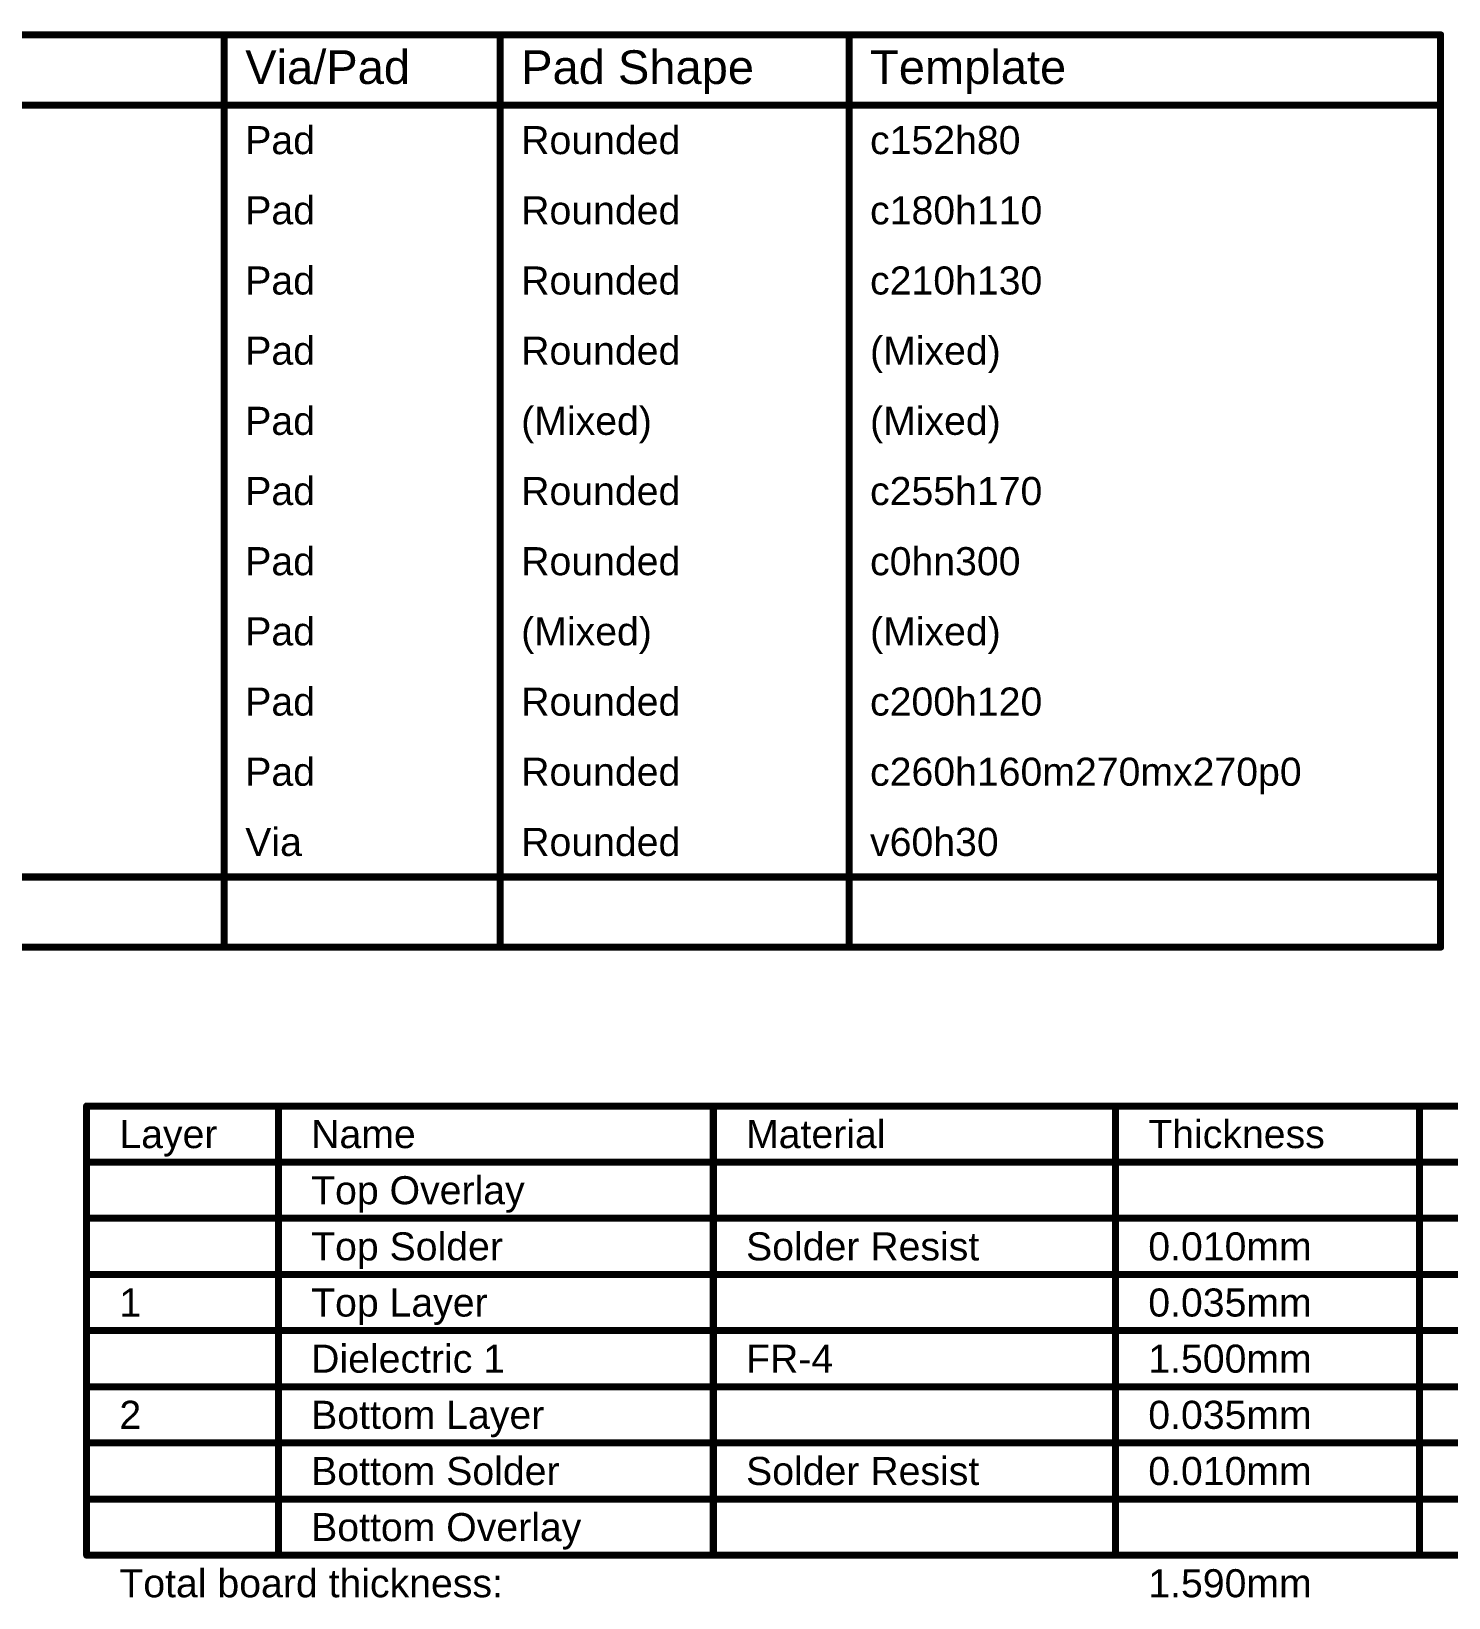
# Model space of a CAD drawing. Header units: inches. Extents: x 29 to 267, y 155 to 337.
# Drawn here: x 148.2 to 225.2, y 251.7 to 336.8 of the extents above; entities that cross this region are included whole.
import ezdxf

# ---------------------------------------------------------------- set-up
doc = ezdxf.new("R2010")
doc.units = ezdxf.units.IN
doc.layers.add('Drill Drawing', color=1, linetype='Continuous')
doc.layers.add('Fabrication', color=76, linetype='Continuous')
doc.styles.add('Arial', font='', dxfattribs={"height": 0.2})
doc.styles.get('Arial').set_extended_font_data('Arial')

msp = doc.modelspace()

# ---------------------------------------------------------------- linework, layer by layer
at = {"layer": 'Drill Drawing'}
for points in [[(31.686, 336.575, 0.381, 0.381, 0), (224.724, 336.575, 0.381, 0.381, 0)], [(158.677, 287.045, 0.381, 0.381, 0), (158.677, 336.575, 0.381, 0.381, 0)], [(173.659, 287.045, 0.381, 0.381, 0), (173.659, 336.575, 0.381, 0.381, 0)], [(192.602, 287.045, 0.381, 0.381, 0), (192.602, 336.575, 0.381, 0.381, 0)], [(224.724, 287.045, 0.381, 0.381, 0), (224.724, 336.575, 0.381, 0.381, 0)], [(31.686, 332.765, 0.381, 0.381, 0), (224.724, 332.765, 0.381, 0.381, 0)], [(31.686, 290.855, 0.381, 0.381, 0), (224.724, 290.855, 0.381, 0.381, 0)], [(31.686, 287.045, 0.381, 0.381, 0), (224.724, 287.045, 0.381, 0.381, 0)]]:
    msp.add_lwpolyline(points, format="xyseb", dxfattribs=at)
for points in [[(158.582, 336.575, 0.191, 0.191, 1), (158.772, 336.575, 0.191, 0.191, 1)], [(173.564, 336.575, 0.191, 0.191, 1), (173.754, 336.575, 0.191, 0.191, 1)], [(192.507, 336.575, 0.191, 0.191, 1), (192.698, 336.575, 0.191, 0.191, 1)], [(224.629, 336.575, 0.191, 0.191, 1), (224.819, 336.575, 0.191, 0.191, 1)], [(224.629, 336.575, 0.191, 0.191, 1), (224.819, 336.575, 0.191, 0.191, 1)], [(224.629, 332.765, 0.191, 0.191, 1), (224.819, 332.765, 0.191, 0.191, 1)], [(224.629, 290.855, 0.191, 0.191, 1), (224.819, 290.855, 0.191, 0.191, 1)], [(158.582, 287.045, 0.191, 0.191, 1), (158.772, 287.045, 0.191, 0.191, 1)], [(173.564, 287.045, 0.191, 0.191, 1), (173.754, 287.045, 0.191, 0.191, 1)], [(192.507, 287.045, 0.191, 0.191, 1), (192.698, 287.045, 0.191, 0.191, 1)], [(224.629, 287.045, 0.191, 0.191, 1), (224.819, 287.045, 0.191, 0.191, 1)], [(224.629, 287.045, 0.191, 0.191, 1), (224.819, 287.045, 0.191, 0.191, 1)]]:
    msp.add_lwpolyline(points, format="xyseb", close=True, dxfattribs=at)
at = {"layer": 'Fabrication'}
for points in [[(151.208, 278.422, 0.381, 0.381, 0), (266.494, 278.422, 0.381, 0.381, 0)], [(151.208, 254.038, 0.381, 0.381, 0), (151.208, 278.422, 0.381, 0.381, 0)], [(161.62, 254.038, 0.381, 0.381, 0), (161.62, 278.422, 0.381, 0.381, 0)], [(185.235, 254.038, 0.381, 0.381, 0), (185.235, 278.422, 0.381, 0.381, 0)], [(207.073, 254.038, 0.381, 0.381, 0), (207.073, 278.422, 0.381, 0.381, 0)], [(223.579, 254.038, 0.381, 0.381, 0), (223.579, 278.422, 0.381, 0.381, 0)], [(151.208, 275.374, 0.381, 0.381, 0), (266.494, 275.374, 0.381, 0.381, 0)], [(151.208, 272.326, 0.381, 0.381, 0), (161.62, 272.326, 0.381, 0.381, 0)], [(161.62, 272.326, 0.381, 0.381, 0), (185.235, 272.326, 0.381, 0.381, 0)], [(185.235, 272.326, 0.381, 0.381, 0), (207.073, 272.326, 0.381, 0.381, 0)], [(207.073, 272.326, 0.381, 0.381, 0), (223.579, 272.326, 0.381, 0.381, 0)], [(223.579, 272.326, 0.381, 0.381, 0), (238.054, 272.326, 0.381, 0.381, 0)], [(151.208, 269.278, 0.381, 0.381, 0), (161.62, 269.278, 0.381, 0.381, 0)], [(161.62, 269.278, 0.381, 0.381, 0), (185.235, 269.278, 0.381, 0.381, 0)], [(185.235, 269.278, 0.381, 0.381, 0), (207.073, 269.278, 0.381, 0.381, 0)], [(207.073, 269.278, 0.381, 0.381, 0), (223.579, 269.278, 0.381, 0.381, 0)], [(223.579, 269.278, 0.381, 0.381, 0), (238.054, 269.278, 0.381, 0.381, 0)], [(151.208, 266.23, 0.381, 0.381, 0), (161.62, 266.23, 0.381, 0.381, 0)], [(161.62, 266.23, 0.381, 0.381, 0), (185.235, 266.23, 0.381, 0.381, 0)], [(185.235, 266.23, 0.381, 0.381, 0), (207.073, 266.23, 0.381, 0.381, 0)], [(207.073, 266.23, 0.381, 0.381, 0), (223.579, 266.23, 0.381, 0.381, 0)], [(223.579, 266.23, 0.381, 0.381, 0), (238.054, 266.23, 0.381, 0.381, 0)], [(151.208, 263.182, 0.381, 0.381, 0), (161.62, 263.182, 0.381, 0.381, 0)], [(161.62, 263.182, 0.381, 0.381, 0), (185.235, 263.182, 0.381, 0.381, 0)], [(185.235, 263.182, 0.381, 0.381, 0), (207.073, 263.182, 0.381, 0.381, 0)], [(207.073, 263.182, 0.381, 0.381, 0), (223.579, 263.182, 0.381, 0.381, 0)], [(223.579, 263.182, 0.381, 0.381, 0), (238.054, 263.182, 0.381, 0.381, 0)], [(151.208, 260.134, 0.381, 0.381, 0), (161.62, 260.134, 0.381, 0.381, 0)], [(161.62, 260.134, 0.381, 0.381, 0), (185.235, 260.134, 0.381, 0.381, 0)], [(185.235, 260.134, 0.381, 0.381, 0), (207.073, 260.134, 0.381, 0.381, 0)], [(207.073, 260.134, 0.381, 0.381, 0), (223.579, 260.134, 0.381, 0.381, 0)], [(223.579, 260.134, 0.381, 0.381, 0), (238.054, 260.134, 0.381, 0.381, 0)], [(151.208, 257.086, 0.381, 0.381, 0), (161.62, 257.086, 0.381, 0.381, 0)], [(161.62, 257.086, 0.381, 0.381, 0), (185.235, 257.086, 0.381, 0.381, 0)], [(185.235, 257.086, 0.381, 0.381, 0), (207.073, 257.086, 0.381, 0.381, 0)], [(207.073, 257.086, 0.381, 0.381, 0), (223.579, 257.086, 0.381, 0.381, 0)], [(223.579, 257.086, 0.381, 0.381, 0), (238.054, 257.086, 0.381, 0.381, 0)], [(151.208, 254.038, 0.381, 0.381, 0), (161.62, 254.038, 0.381, 0.381, 0)], [(161.62, 254.038, 0.381, 0.381, 0), (185.235, 254.038, 0.381, 0.381, 0)], [(185.235, 254.038, 0.381, 0.381, 0), (207.073, 254.038, 0.381, 0.381, 0)], [(207.073, 254.038, 0.381, 0.381, 0), (223.579, 254.038, 0.381, 0.381, 0)], [(223.579, 254.038, 0.381, 0.381, 0), (238.054, 254.038, 0.381, 0.381, 0)]]:
    msp.add_lwpolyline(points, format="xyseb", dxfattribs=at)
for points in [[(151.113, 278.422, 0.191, 0.191, 1), (151.303, 278.422, 0.191, 0.191, 1)], [(151.113, 278.422, 0.191, 0.191, 1), (151.303, 278.422, 0.191, 0.191, 1)], [(161.525, 278.422, 0.191, 0.191, 1), (161.715, 278.422, 0.191, 0.191, 1)], [(185.14, 278.422, 0.191, 0.191, 1), (185.331, 278.422, 0.191, 0.191, 1)], [(206.978, 278.422, 0.191, 0.191, 1), (207.169, 278.422, 0.191, 0.191, 1)], [(223.484, 278.422, 0.191, 0.191, 1), (223.675, 278.422, 0.191, 0.191, 1)], [(151.113, 275.374, 0.191, 0.191, 1), (151.303, 275.374, 0.191, 0.191, 1)], [(151.113, 272.326, 0.191, 0.191, 1), (151.303, 272.326, 0.191, 0.191, 1)], [(161.525, 272.326, 0.191, 0.191, 1), (161.715, 272.326, 0.191, 0.191, 1)], [(161.525, 272.326, 0.191, 0.191, 1), (161.715, 272.326, 0.191, 0.191, 1)], [(185.14, 272.326, 0.191, 0.191, 1), (185.331, 272.326, 0.191, 0.191, 1)], [(185.14, 272.326, 0.191, 0.191, 1), (185.331, 272.326, 0.191, 0.191, 1)], [(206.978, 272.326, 0.191, 0.191, 1), (207.169, 272.326, 0.191, 0.191, 1)], [(206.978, 272.326, 0.191, 0.191, 1), (207.169, 272.326, 0.191, 0.191, 1)], [(223.484, 272.326, 0.191, 0.191, 1), (223.675, 272.326, 0.191, 0.191, 1)], [(223.484, 272.326, 0.191, 0.191, 1), (223.675, 272.326, 0.191, 0.191, 1)], [(151.113, 269.278, 0.191, 0.191, 1), (151.303, 269.278, 0.191, 0.191, 1)], [(161.525, 269.278, 0.191, 0.191, 1), (161.715, 269.278, 0.191, 0.191, 1)], [(161.525, 269.278, 0.191, 0.191, 1), (161.715, 269.278, 0.191, 0.191, 1)], [(185.14, 269.278, 0.191, 0.191, 1), (185.331, 269.278, 0.191, 0.191, 1)], [(185.14, 269.278, 0.191, 0.191, 1), (185.331, 269.278, 0.191, 0.191, 1)], [(206.978, 269.278, 0.191, 0.191, 1), (207.169, 269.278, 0.191, 0.191, 1)], [(206.978, 269.278, 0.191, 0.191, 1), (207.169, 269.278, 0.191, 0.191, 1)], [(223.484, 269.278, 0.191, 0.191, 1), (223.675, 269.278, 0.191, 0.191, 1)], [(223.484, 269.278, 0.191, 0.191, 1), (223.675, 269.278, 0.191, 0.191, 1)], [(151.113, 266.23, 0.191, 0.191, 1), (151.303, 266.23, 0.191, 0.191, 1)], [(161.525, 266.23, 0.191, 0.191, 1), (161.715, 266.23, 0.191, 0.191, 1)], [(161.525, 266.23, 0.191, 0.191, 1), (161.715, 266.23, 0.191, 0.191, 1)], [(185.14, 266.23, 0.191, 0.191, 1), (185.331, 266.23, 0.191, 0.191, 1)], [(185.14, 266.23, 0.191, 0.191, 1), (185.331, 266.23, 0.191, 0.191, 1)], [(206.978, 266.23, 0.191, 0.191, 1), (207.169, 266.23, 0.191, 0.191, 1)], [(206.978, 266.23, 0.191, 0.191, 1), (207.169, 266.23, 0.191, 0.191, 1)], [(223.484, 266.23, 0.191, 0.191, 1), (223.675, 266.23, 0.191, 0.191, 1)], [(223.484, 266.23, 0.191, 0.191, 1), (223.675, 266.23, 0.191, 0.191, 1)], [(151.113, 263.182, 0.191, 0.191, 1), (151.303, 263.182, 0.191, 0.191, 1)], [(161.525, 263.182, 0.191, 0.191, 1), (161.715, 263.182, 0.191, 0.191, 1)], [(161.525, 263.182, 0.191, 0.191, 1), (161.715, 263.182, 0.191, 0.191, 1)], [(185.14, 263.182, 0.191, 0.191, 1), (185.331, 263.182, 0.191, 0.191, 1)], [(185.14, 263.182, 0.191, 0.191, 1), (185.331, 263.182, 0.191, 0.191, 1)], [(206.978, 263.182, 0.191, 0.191, 1), (207.169, 263.182, 0.191, 0.191, 1)], [(206.978, 263.182, 0.191, 0.191, 1), (207.169, 263.182, 0.191, 0.191, 1)], [(223.484, 263.182, 0.191, 0.191, 1), (223.675, 263.182, 0.191, 0.191, 1)], [(223.484, 263.182, 0.191, 0.191, 1), (223.675, 263.182, 0.191, 0.191, 1)], [(151.113, 260.134, 0.191, 0.191, 1), (151.303, 260.134, 0.191, 0.191, 1)], [(161.525, 260.134, 0.191, 0.191, 1), (161.715, 260.134, 0.191, 0.191, 1)], [(161.525, 260.134, 0.191, 0.191, 1), (161.715, 260.134, 0.191, 0.191, 1)], [(185.14, 260.134, 0.191, 0.191, 1), (185.331, 260.134, 0.191, 0.191, 1)], [(185.14, 260.134, 0.191, 0.191, 1), (185.331, 260.134, 0.191, 0.191, 1)], [(206.978, 260.134, 0.191, 0.191, 1), (207.169, 260.134, 0.191, 0.191, 1)], [(206.978, 260.134, 0.191, 0.191, 1), (207.169, 260.134, 0.191, 0.191, 1)], [(223.484, 260.134, 0.191, 0.191, 1), (223.675, 260.134, 0.191, 0.191, 1)], [(223.484, 260.134, 0.191, 0.191, 1), (223.675, 260.134, 0.191, 0.191, 1)], [(151.113, 257.086, 0.191, 0.191, 1), (151.303, 257.086, 0.191, 0.191, 1)], [(161.525, 257.086, 0.191, 0.191, 1), (161.715, 257.086, 0.191, 0.191, 1)], [(161.525, 257.086, 0.191, 0.191, 1), (161.715, 257.086, 0.191, 0.191, 1)], [(185.14, 257.086, 0.191, 0.191, 1), (185.331, 257.086, 0.191, 0.191, 1)], [(185.14, 257.086, 0.191, 0.191, 1), (185.331, 257.086, 0.191, 0.191, 1)], [(206.978, 257.086, 0.191, 0.191, 1), (207.169, 257.086, 0.191, 0.191, 1)], [(206.978, 257.086, 0.191, 0.191, 1), (207.169, 257.086, 0.191, 0.191, 1)], [(223.484, 257.086, 0.191, 0.191, 1), (223.675, 257.086, 0.191, 0.191, 1)], [(223.484, 257.086, 0.191, 0.191, 1), (223.675, 257.086, 0.191, 0.191, 1)], [(151.113, 254.038, 0.191, 0.191, 1), (151.303, 254.038, 0.191, 0.191, 1)], [(151.113, 254.038, 0.191, 0.191, 1), (151.303, 254.038, 0.191, 0.191, 1)], [(161.525, 254.038, 0.191, 0.191, 1), (161.715, 254.038, 0.191, 0.191, 1)], [(161.525, 254.038, 0.191, 0.191, 1), (161.715, 254.038, 0.191, 0.191, 1)], [(161.525, 254.038, 0.191, 0.191, 1), (161.715, 254.038, 0.191, 0.191, 1)], [(185.14, 254.038, 0.191, 0.191, 1), (185.331, 254.038, 0.191, 0.191, 1)], [(185.14, 254.038, 0.191, 0.191, 1), (185.331, 254.038, 0.191, 0.191, 1)], [(185.14, 254.038, 0.191, 0.191, 1), (185.331, 254.038, 0.191, 0.191, 1)], [(206.978, 254.038, 0.191, 0.191, 1), (207.169, 254.038, 0.191, 0.191, 1)], [(206.978, 254.038, 0.191, 0.191, 1), (207.169, 254.038, 0.191, 0.191, 1)], [(206.978, 254.038, 0.191, 0.191, 1), (207.169, 254.038, 0.191, 0.191, 1)], [(223.484, 254.038, 0.191, 0.191, 1), (223.675, 254.038, 0.191, 0.191, 1)], [(223.484, 254.038, 0.191, 0.191, 1), (223.675, 254.038, 0.191, 0.191, 1)], [(223.484, 254.038, 0.191, 0.191, 1), (223.675, 254.038, 0.191, 0.191, 1)]]:
    msp.add_lwpolyline(points, format="xyseb", close=True, dxfattribs=at)

# ---------------------------------------------------------------- texts
at = {"layer": 'Drill Drawing', "style": 'Arial'}
for s, height, p in [('Via/Pad', 1.8288, (159.82, 333.908)), ('Pad Shape', 1.8288, (174.802, 333.908)), ('Template', 1.8288, (193.745, 333.908)), ('Pad', 1.524, (159.82, 330.098)), ('Rounded', 1.524, (174.802, 330.098)), ('c152h80', 1.524, (193.745, 330.098)), ('Pad', 1.524, (159.82, 326.288)), ('Rounded', 1.524, (174.802, 326.288)), ('c180h110', 1.524, (193.745, 326.288)), ('Pad', 1.524, (159.82, 322.478)), ('Rounded', 1.524, (174.802, 322.478)), ('c210h130', 1.524, (193.745, 322.478)), ('Pad', 1.524, (159.82, 318.668)), ('Rounded', 1.524, (174.802, 318.668)), ('(Mixed)', 1.524, (193.745, 318.668)), ('Pad', 1.524, (159.82, 314.858)), ('(Mixed)', 1.524, (174.802, 314.858)), ('(Mixed)', 1.524, (193.745, 314.858)), ('Pad', 1.524, (159.82, 311.048)), ('Rounded', 1.524, (174.802, 311.048)), ('c255h170', 1.524, (193.745, 311.048)), ('Pad', 1.524, (159.82, 307.238)), ('Rounded', 1.524, (174.802, 307.238)), ('c0hn300', 1.524, (193.745, 307.238)), ('Pad', 1.524, (159.82, 303.428)), ('(Mixed)', 1.524, (174.802, 303.428)), ('(Mixed)', 1.524, (193.745, 303.428)), ('Pad', 1.524, (159.82, 299.618)), ('Rounded', 1.524, (174.802, 299.618)), ('c200h120', 1.524, (193.745, 299.618)), ('Pad', 1.524, (159.82, 295.808)), ('Rounded', 1.524, (174.802, 295.808)), ('c260h160m270mx270p0', 1.524, (193.745, 295.808)), ('Via', 1.524, (159.82, 291.998)), ('Rounded', 1.524, (174.802, 291.998)), ('v60h30', 1.524, (193.745, 291.998))]:
    msp.add_text(s, height=height, dxfattribs=at).set_placement(p)
at = {"layer": 'Fabrication', "style": 'Arial'}
for s, p in [('Layer', (152.986, 276.136)), ('Name', (163.398, 276.136)), ('Material', (187.013, 276.136)), ('Thickness', (208.851, 276.136)), ('Top Overlay', (163.398, 273.088)), ('Top Solder', (163.398, 270.04)), ('Solder Resist', (187.013, 270.04)), ('0.010mm', (208.851, 270.04)), ('1', (152.986, 266.992)), ('Top Layer', (163.398, 266.992)), ('0.035mm', (208.851, 266.992)), ('Dielectric 1', (163.398, 263.944)), ('FR-4', (187.013, 263.944)), ('1.500mm', (208.851, 263.944)), ('2', (152.986, 260.896)), ('Bottom Layer', (163.398, 260.896)), ('0.035mm', (208.851, 260.896)), ('Bottom Solder', (163.398, 257.848)), ('Solder Resist', (187.013, 257.848)), ('0.010mm', (208.851, 257.848)), ('Bottom Overlay', (163.398, 254.8)), ('Total board thickness:', (152.986, 251.752)), ('1.590mm', (208.851, 251.752))]:
    msp.add_text(s, height=1.524, dxfattribs=at).set_placement(p)

doc.saveas('drawing.dxf')
